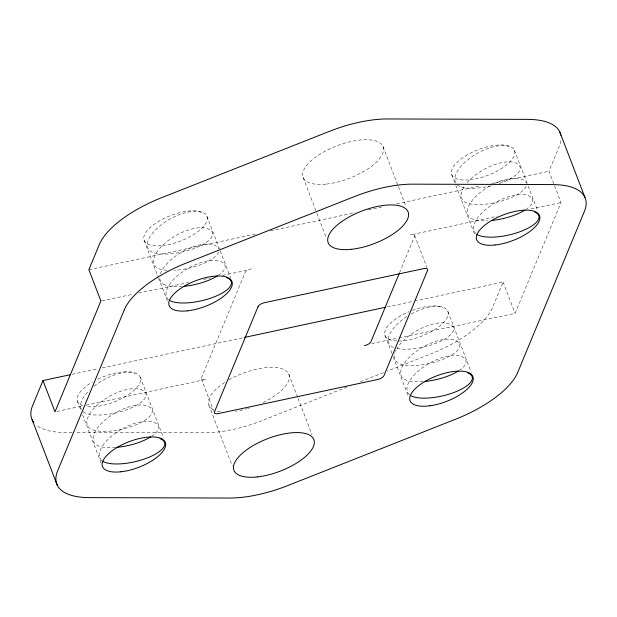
<?xml version="1.0" encoding="UTF-8"?>
<svg xmlns="http://www.w3.org/2000/svg" width="617" height="617" viewBox="0 0 617 617"><rect width="100%" height="100%" fill="white"/><g stroke="black" fill="none" stroke-linecap="round" stroke-linejoin="round"><path stroke-width="0.46" stroke-dasharray="3.08 2.31" d="M399.538 272.675L414.57 236.373A5.692 2.314 -21 0 0 410.452 234.745M414.639 301.019L503.086 282.085L492.713 307.135A82.585 33.588 -21 0 1 430.365 354.089L387.353 371.095M399.106 337.808L515.102 313.39L561 202.53L548.983 171.225L559.357 146.175A82.585 33.588 -21 0 0 561.115 138.702M347.016 387.036L262.773 420.339A82.585 33.588 -21 0 1 204.404 432.833L75.93 432.44M360.467 381.722L383.766 372.506M412.38 234.529L497.04 216.297M530.898 209.009L561 202.53M56.88 411.462L82.277 405.994M86.041 405.184L203.618 379.864M88.879 269.698L256.363 233.851M270.477 230.835L355.161 212.711M368.334 209.888L383.388 206.664M396.561 203.849L480.296 185.925M491.587 183.511L548.983 171.225M72.15 374.318L97.555 368.881M102.26 367.871L243.391 337.669M387.353 306.857L413.698 301.219M101.844 300.803L132.964 294.255M138.617 293.06L188.601 282.54M203.687 279.362L210.289 277.974M222.552 275.39L248.011 270.03M371.758 343.561L398.166 338.008M72.089 432.432L64.423 432.409A82.585 33.588 -21 0 1 36.28 425.036M514.462 150.324L527.836 185.169M528.175 186.064L537.777 211.076M503.086 282.085L515.102 313.39M451.729 174.665L455.5 184.491M455.84 185.385L475.044 235.416M447.88 311.446L471.195 372.198M383.026 146.584L398.119 185.894M398.459 186.789L406.009 206.44M414.609 235.409L426.941 267.531M385.023 335.471L391.88 353.34M393.253 356.911L408.685 397.117M303.186 177.557L316.56 212.402M316.907 213.297L326.509 238.309M288.779 374.226L297.695 397.448M298.034 398.343L312.102 434.97M206.88 216.158L219.914 250.101M220.254 250.996L230.542 277.797M201.397 378.985L213.729 411.115M208.939 405.199L232.254 465.951M144.147 240.491L158.207 277.118M158.554 278.012L167.469 301.243M140.236 377.118L163.559 437.869M77.503 401.459L80.935 410.39M82.647 414.855L101.165 463.097M412.318 310.39A33.642 13.682 -21 0 1 447.356 317.184A33.642 13.682 -21 0 1 398.428 341.024M396.824 340.993A33.642 13.682 -21 0 1 385.394 330.08A33.642 13.682 -21 0 1 409.04 311.693M228.768 379.995A42.82 17.415 -21 0 1 285.532 370.455A42.82 17.415 -21 0 1 262.811 402.646M249.546 407.93A42.82 17.415 -21 0 1 247.849 408.454M247.001 408.701A42.82 17.415 -21 0 1 245.311 409.179M242.79 409.835A42.82 17.415 -21 0 1 237.823 410.899M237.013 411.038A42.82 17.415 -21 0 1 235.401 411.3M220.431 411.716A42.82 17.415 -21 0 1 217.053 411.053M212.927 409.426A42.82 17.415 -21 0 1 225.205 382.154M97.91 379.123A33.642 13.682 -21 0 1 136.789 373.632A33.642 13.682 -21 0 1 127.989 394.88A33.642 13.682 -21 0 1 86.542 406.58M82.693 405.693A33.642 13.682 -21 0 1 92.511 381.985M205.546 379.64A5.692 2.314 -21 0 1 201.427 378.02L245.057 272.652A5.692 2.314 -21 0 1 251.443 268.781M409.464 394.749A33.264 15.155 -29.5 0 1 422.198 367.902A33.264 15.155 -29.5 0 1 461.377 356.518A33.264 11.623 -13 0 1 459.634 370.177M393.422 347.456A33.264 15.155 -29.5 0 1 407.698 316.089M411.3 313.976A33.264 15.155 -29.5 0 1 442.605 307.613M397.101 348.512A33.264 11.623 -13 0 0 440.638 341.255A33.264 11.623 -13 0 0 448.86 323.902A33.264 15.155 -29.5 0 0 421.218 328.391A33.264 15.155 -29.5 0 0 396.777 348.86M423.115 381.63A33.264 11.623 -13 0 1 405.94 380.072A33.264 15.155 -29.5 0 1 413.56 353.441A33.264 15.155 -29.5 0 1 455.122 340.222A33.264 11.623 -13 0 1 444.371 358.685A33.264 11.623 -13 0 1 399.685 363.768A33.264 15.155 -29.5 0 1 395.081 352.592M395.536 351.374A33.264 15.155 -29.5 0 1 396.099 350.124M101.882 460.575A33.264 15.155 -29.5 0 1 114.623 433.728A33.264 15.155 -29.5 0 1 153.803 422.344A33.264 11.623 -13 0 1 152.06 436.011M83.11 411.67A33.264 15.155 -29.5 0 0 85.84 413.282A33.264 11.623 -13 0 0 130.534 408.215A33.264 11.623 -13 0 0 141.285 389.736M81.344 409.41A33.264 15.155 -29.5 0 1 89.156 390.515M93.985 386.25A33.264 15.155 -29.5 0 1 135.03 373.447M115.541 447.456A33.264 11.623 -13 0 1 98.358 445.898A33.264 15.155 -29.5 0 1 105.985 419.267A33.264 15.155 -29.5 0 1 147.548 406.048A33.264 11.623 -13 0 1 136.789 424.519A33.264 11.623 -13 0 1 92.103 429.602A33.264 15.155 -29.5 0 1 99.723 402.963A33.264 15.155 -29.5 0 1 141.285 389.743M168.526 299.607A33.264 15.155 -29.5 0 1 181.267 272.768A33.264 15.155 -29.5 0 1 220.446 261.384A33.264 11.623 -13 0 1 218.703 275.043M165.001 284.923A33.264 15.155 -29.5 0 1 159.749 277.18M160.405 273.755A33.264 15.155 -29.5 0 1 183.758 250.965A33.264 15.155 -29.5 0 1 214.192 245.08A33.264 11.623 -13 0 1 218.75 249.044M201.674 212.479A33.264 15.155 -29.5 0 0 160.112 225.699A33.264 15.155 -29.5 0 0 152.484 252.322A33.264 11.623 -13 0 0 197.178 247.247A33.264 11.623 -13 0 0 207.929 228.768A33.264 15.155 -29.5 0 0 166.374 242.003A33.264 15.155 -29.5 0 0 158.746 268.619A33.264 11.623 -13 0 0 166.952 270.261M218.619 252.044A33.264 11.623 -13 0 1 174.017 270.315M182.185 286.496A33.264 11.623 -13 0 1 165.009 284.938M476.108 233.781A33.264 15.155 -29.5 0 1 488.841 206.934A33.264 15.155 -29.5 0 1 528.029 195.55A33.264 11.623 -13 0 1 526.278 209.217M489.852 185.948A33.264 15.155 -29.5 0 0 472.583 219.097A33.264 11.623 -13 0 0 487.854 220.786M494.78 183.411A33.264 15.155 -29.5 0 1 521.766 179.254A33.264 11.623 -13 0 1 526.324 183.218M460.066 186.488A33.264 15.155 -29.5 0 1 457.336 184.876M455.562 182.617A33.264 15.155 -29.5 0 1 472.583 156.271A33.264 15.155 -29.5 0 1 509.256 146.653M526.201 186.218A33.264 11.623 -13 0 1 500.657 201.304A33.264 11.623 -13 0 1 466.329 202.808A33.264 15.155 -29.5 0 1 464.208 186.604M499.261 183.511A33.264 11.623 -13 0 0 515.504 162.942A33.264 15.155 -29.5 0 0 467.177 182.655M491.333 185.802A33.264 11.623 -13 0 1 460.066 186.504M162.472 245.612A33.642 13.682 -21 0 0 207.15 216.976A33.642 13.682 -21 0 0 156.934 222.39A33.642 13.682 -21 0 0 162.472 245.612M326.509 184.074A42.82 17.415 -21 0 0 383.365 147.633A42.82 17.415 -21 0 0 319.452 154.512A42.82 17.415 -21 0 0 326.509 184.074M470.046 179.786A33.642 13.682 -21 0 0 514.725 151.15A33.642 13.682 -21 0 0 464.508 156.556A33.642 13.682 -21 0 0 470.046 179.786"/><path stroke-width="0.93" d="M70.269 374.72L42.982 380.558L32.608 405.608A82.585 33.588 -21 0 0 33.827 422.498M399.176 273.562L370.94 341.741A5.692 2.314 -21 0 1 364.554 345.613M244.332 337.468L385.471 307.258M559.874 132.146L584.908 197.355M42.982 380.558L54.998 411.863L100.895 301.003L88.879 269.698L99.252 244.648A82.585 33.588 -21 0 1 161.6 197.702L329.193 131.444A82.585 33.588 -21 0 1 387.561 118.958L527.543 119.374A82.585 33.588 -21 0 1 560.868 135.293M32.092 419.645L57.126 484.854M458.362 371.018A33.264 11.623 -13 0 1 425.067 381.46M467.632 372.807A33.264 11.623 -13 0 1 456.881 391.294A33.264 11.623 -13 0 1 412.195 396.376A33.264 15.155 -29.5 0 1 410.266 395.358M150.779 436.844A33.264 11.623 -13 0 1 116.181 447.41M160.058 438.641A33.264 11.623 -13 0 1 149.306 457.12A33.264 11.623 -13 0 1 104.62 462.202A33.264 15.155 -29.5 0 1 102.692 461.184M217.431 275.884A33.264 11.623 -13 0 1 184.136 286.319M226.701 277.673A33.264 11.623 -13 0 1 215.95 296.152A33.264 11.623 -13 0 1 171.264 301.235A33.264 15.155 -29.5 0 1 169.336 300.224M525.005 210.05A33.264 11.623 -13 0 1 491.71 220.493M534.276 211.847A33.264 11.623 -13 0 1 523.532 230.326A33.264 11.623 -13 0 1 478.846 235.409A33.264 15.155 -29.5 0 1 476.91 234.391M124.287 309.865L57.643 470.825A82.585 33.588 -21 0 0 89.457 497.626L229.439 498.042A82.585 33.588 -21 0 0 287.807 485.556L455.4 419.298A82.585 33.588 -21 0 0 517.748 372.352L584.392 211.392A82.585 33.588 -21 0 0 552.577 184.591L412.596 184.167A82.585 33.588 -21 0 0 354.227 196.661L186.635 262.911A82.585 33.588 -21 0 0 124.287 309.865M258.076 306.564L214.446 411.932A5.692 2.314 -21 0 0 218.565 413.552L377.573 379.524A5.692 2.314 -21 0 0 383.959 375.653L427.589 270.285A5.692 2.314 -21 0 0 423.47 268.657L264.462 302.692A5.692 2.314 -21 0 0 258.076 306.564M429.918 405.785A33.642 13.682 -21 0 0 472.907 376.663A33.642 13.682 -21 0 0 421.619 383.581A33.642 13.682 -21 0 0 429.918 405.785M257.289 476.926A42.82 17.415 -21 0 0 314.146 440.484A42.82 17.415 -21 0 0 250.24 447.371A42.82 17.415 -21 0 0 257.289 476.926M120.863 471.789A33.642 13.682 -21 0 0 165.533 443.153A33.642 13.682 -21 0 0 115.317 448.567A33.642 13.682 -21 0 0 120.863 471.789M187.506 310.829A33.642 13.682 -21 0 0 232.177 282.193A33.642 13.682 -21 0 0 181.969 287.599A33.642 13.682 -21 0 0 187.506 310.829M351.536 249.291A42.82 17.415 -21 0 0 408.4 212.842A42.82 17.415 -21 0 0 344.487 219.729A42.82 17.415 -21 0 0 351.536 249.291M495.081 244.995A33.642 13.682 -21 0 0 539.759 216.359A33.642 13.682 -21 0 0 489.543 221.773A33.642 13.682 -21 0 0 495.081 244.995"/></g></svg>
